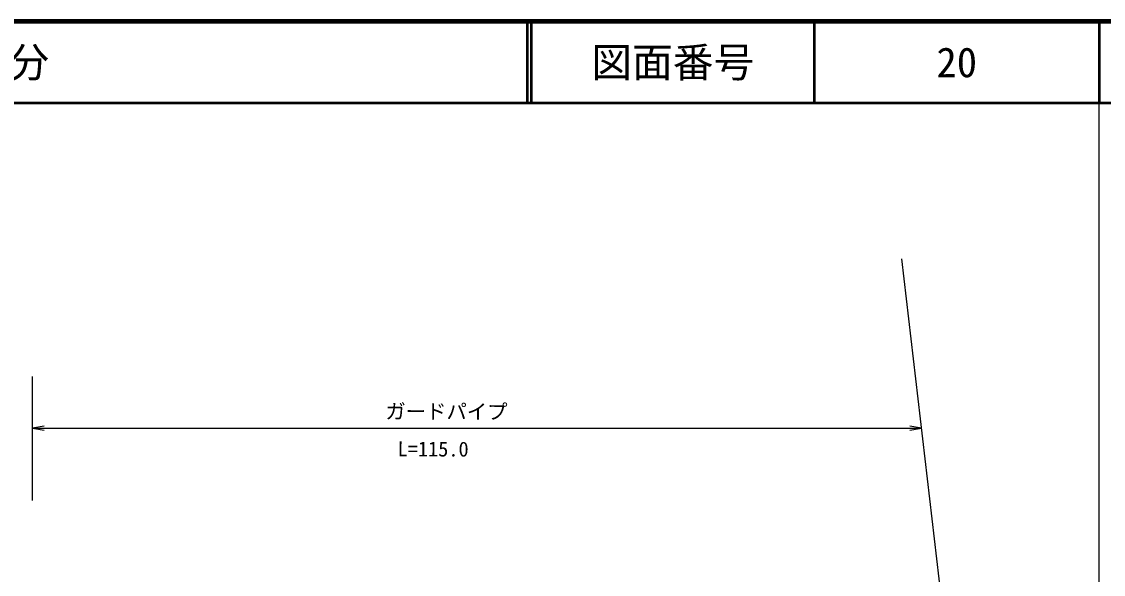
# Model space of a CAD drawing. Units: millimetres, scale not verified. Extents: x 40000 to 680000, y 20000 to 380000.
# Drawn here: x 446654 to 579500, y 312064 to 380000 of the extents above; entities that cross this region are included whole.
import ezdxf
from ezdxf.enums import TextEntityAlignment as Align

# ---------------------------------------------------------------- set-up
doc = ezdxf.new("R2010")
doc.units = ezdxf.units.MM
doc.header["$LTSCALE"] = 1000
for name, color, linetype, lineweight in [('M-BMK-SRVR', 3, 'Continuous', 25), ('M-STR-STR3', 7, 'Continuous', 25), ('M-TTL', 2, 'Continuous', 140), ('M-TTL-BAND', 7, 'Continuous', 25), ('M-TTL-LINE', 7, 'Continuous', 50)]:
    doc.layers.add(name, color=color, linetype=linetype, lineweight=lineweight)
doc.layers.add('M-TTL-TXT', color=7, linetype='Continuous')
doc.styles.add('ＭＳ ゴシック', font='')
doc.styles.get('ＭＳ ゴシック').set_extended_font_data('MS Gothic')

# ---------------------------------------------------------------- blocks, each defined once
blk = doc.blocks.new('open_arrow')
at = {"color": 0, "linetype": 'Continuous', "lineweight": -2}
blk.add_lwpolyline([(7.5, 1.25), (0, 0), (7.5, -1.25)], dxfattribs=at)

msp = doc.modelspace()

# ---------------------------------------------------------------- linework, layer by layer
at = {"layer": 'M-BMK-SRVR'}
msp.add_line((562629, 283399), (554746, 350841), dxfattribs=at)
at = {"layer": 'M-STR-STR3'}
for p, q in [((447997, 321131), (447997, 336404)), ((447969, 330033), (557178, 330033))]:
    msp.add_line(p, q, dxfattribs=at)
at = {"layer": 'M-TTL'}
msp.add_line((680000, 380000), (40000, 380000), dxfattribs=at)
at = {"layer": 'M-TTL-BAND'}
msp.add_line((579000, 20000), (579000, 370000), dxfattribs=at)
at = {"layer": 'M-TTL-LINE'}
for p, q in [((508747, 380000), (508747, 370000)), ((509247, 380000), (509247, 370000)), ((543997, 380000), (543997, 370000)), ((579000, 380000), (579000, 370000)), ((40000, 370000), (680000, 370000))]:
    msp.add_line(p, q, dxfattribs=at)

# ---------------------------------------------------------------- block references
at = {"layer": 'M-STR-STR3', "xscale": 193, "yscale": 193}
msp.add_blockref('open_arrow', (447969, 330033), dxfattribs=at)
at = {"layer": 'M-STR-STR3', "xscale": 193, "yscale": 193, "rotation": 180}
msp.add_blockref('open_arrow', (557178, 330033), dxfattribs=at)

# ---------------------------------------------------------------- texts
at = {"layer": 'M-STR-STR3', "style": 'ＭＳ ゴシック'}
for s, p in [('ガードパイプ', (491316, 330637)), (' L=115.0', (491572, 326025))]:
    msp.add_text(s, height=1833, rotation=359.805, dxfattribs=at).set_placement(p, align=Align.BOTTOM_LEFT)
at = {"layer": 'M-TTL-TXT', "style": 'ＭＳ ゴシック'}
msp.add_text('萩市大字上小川西分', height=3666, dxfattribs=at).set_placement((405024, 375000), align=Align.MIDDLE_LEFT)
for s, p in [('図面番号', (526622, 375000)), ('20', (561497, 375000))]:
    msp.add_text(s, height=3666, dxfattribs=at).set_placement(p, align=Align.MIDDLE_CENTER)

doc.saveas('drawing.dxf')
